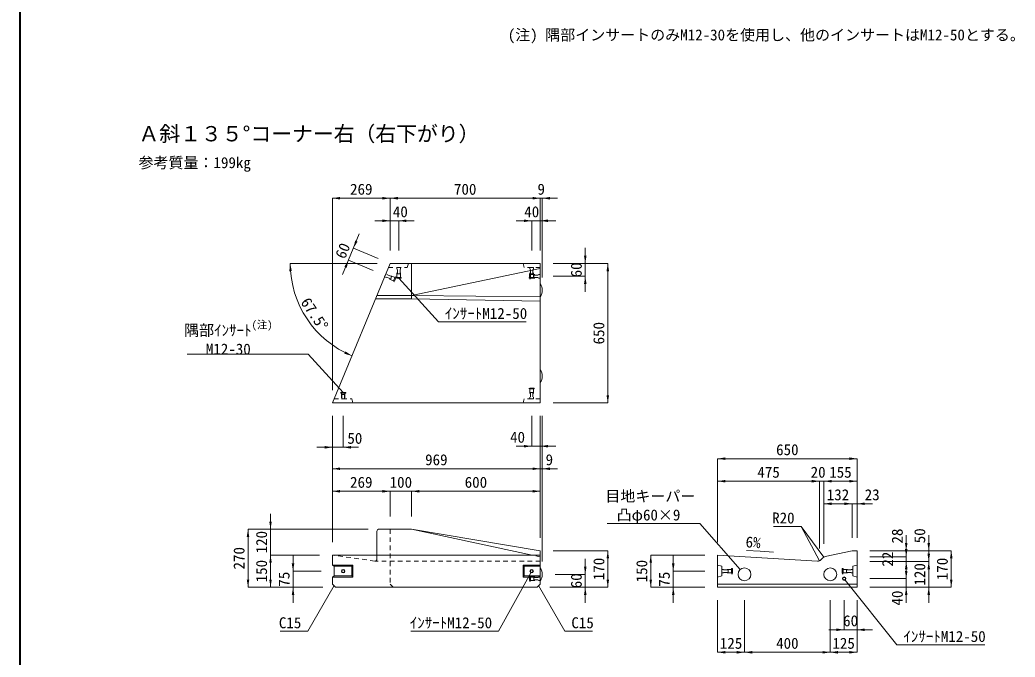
# Model space of a CAD drawing. Units: millimetres at full size. Extents: x 15766 to 83153, y 33859 to 66135.
# Drawn here: x 50075 to 54716, y 55162 to 58131 of the extents above; entities that cross this region are included whole.
import ezdxf
from ezdxf.enums import TextEntityAlignment as Align

# ---------------------------------------------------------------- set-up
doc = ezdxf.new("R2010")
doc.units = ezdxf.units.MM
doc.header["$LTSCALE"] = 28
doc.linetypes.add('USER2', pattern=[1.35, 0.75, -0.6])
for name, color, linetype, lineweight in [('インサート', 3, 'USER2', 5), ('図枠', 7, 'Continuous', 5), ('寸法線', 7, 'Continuous', 13), ('引出線', 4, 'Continuous', 13), ('文字', 7, 'Continuous', 13), ('本体', 2, 'Continuous', 13)]:
    doc.layers.add(name, color=color, linetype=linetype, lineweight=lineweight)
doc.styles.add('ＭＳ ゴシック', font='')
doc.styles.get('ＭＳ ゴシック').set_extended_font_data('MS Gothic')

# ---------------------------------------------------------------- blocks, each defined once
blk = doc.blocks.new('filled_arrow')
at = {"color": 0, "linetype": 'Continuous', "lineweight": -2}
blk.add_solid([(7.5, 1.25), (0, 0), (7.5, -1.25)], dxfattribs=at)

msp = doc.modelspace()

# ---------------------------------------------------------------- hatches: boundary and pattern name
at = {"layer": '引出線'}
msp.add_hatch(color=256, dxfattribs=at).paths.add_polyline_path([(53824.29, 55627.95), (53823.74, 55629.03), (53823.42, 55628.79)])

# ---------------------------------------------------------------- linework, layer by layer
at = {"layer": 'インサート'}
for p, q in [((51781.86, 56948.13), (51775.55, 56932.89)), ((51808.72, 56934.57), (51781, 56946.05)), ((51824.36, 56930.53), (51781.86, 56948.13)), ((51833.42, 56930.94), (51833.42, 56976.94)), ((51849.92, 56976.94), (51833.42, 56976.94)), ((51835.67, 56946.94), (51835.67, 56976.94)), ((51847.67, 56946.94), (51835.67, 56946.94)), ((51847.67, 56946.94), (51847.67, 56976.94)), ((51849.92, 56930.94), (51849.92, 56976.94)), ((52451.67, 56947.94), (52455.67, 56947.94)), ((52451.67, 56947.94), (52451.67, 56923.94)), ((52453.42, 56930.94), (52453.42, 56976.94)), ((52469.92, 56976.94), (52453.42, 56976.94)), ((52455.67, 56946.94), (52455.67, 56976.94)), ((52455.67, 56947.94), (52455.67, 56923.94)), ((52467.67, 56946.94), (52455.67, 56946.94)), ((52455.67, 56944.19), (52501.67, 56944.19)), ((52467.67, 56946.94), (52467.67, 56976.94)), ((52469.92, 56930.94), (52469.92, 56976.94)), ((52471.67, 56941.94), (52501.67, 56941.94)), ((52471.67, 56941.94), (52471.67, 56929.94)), ((52501.67, 56944.19), (52501.67, 56927.69)), ((51818.05, 56915.28), (51775.55, 56932.89)), ((51804.13, 56923.49), (51776.41, 56934.97)), ((51808.72, 56934.57), (51804.13, 56923.49)), ((51825.8, 56933.99), (51816.61, 56911.82)), ((51820.31, 56910.29), (51816.61, 56911.82)), ((51829.49, 56932.46), (51820.31, 56910.29)), ((51829.49, 56932.46), (51825.8, 56933.99)), ((51829.67, 56926.94), (51829.67, 56930.94)), ((51853.67, 56930.94), (51829.67, 56930.94)), ((51853.67, 56926.94), (51829.67, 56926.94)), ((51853.67, 56926.94), (51853.67, 56930.94)), ((52449.67, 56926.94), (52449.67, 56930.94)), ((52473.67, 56930.94), (52449.67, 56930.94)), ((52473.67, 56926.94), (52449.67, 56926.94)), ((52451.67, 56923.94), (52455.67, 56923.94)), ((52455.67, 56927.69), (52501.67, 56927.69)), ((52471.67, 56929.94), (52501.67, 56929.94)), ((52473.67, 56926.94), (52473.67, 56930.94)), ((51570.43, 56394.94), (51570.43, 56390.94)), ((51594.43, 56394.94), (51570.43, 56394.94)), ((51594.43, 56390.94), (51570.43, 56390.94)), ((51574.18, 56390.94), (51574.18, 56364.94)), ((51576.43, 56384.94), (51576.43, 56364.94)), ((51588.43, 56384.94), (51576.43, 56384.94)), ((51588.43, 56384.94), (51588.43, 56364.94)), ((51590.68, 56390.94), (51590.68, 56364.94)), ((51594.43, 56394.94), (51594.43, 56390.94)), ((52449.67, 56414.94), (52449.67, 56410.94)), ((52473.67, 56414.94), (52449.67, 56414.94)), ((52473.67, 56410.94), (52449.67, 56410.94)), ((52453.42, 56410.94), (52453.42, 56364.94)), ((52455.67, 56394.94), (52455.67, 56364.94)), ((52467.67, 56394.94), (52455.67, 56394.94)), ((52467.67, 56394.94), (52467.67, 56364.94)), ((52469.92, 56410.94), (52469.92, 56364.94)), ((52473.67, 56414.94), (52473.67, 56410.94)), ((51590.68, 56364.94), (51574.18, 56364.94)), ((52469.92, 56364.94), (52453.42, 56364.94)), ((53393.89, 55570.4), (53347.89, 55570.4)), ((53347.89, 55570.4), (53347.89, 55553.9)), ((53377.89, 55568.15), (53347.89, 55568.15)), ((53377.89, 55556.15), (53347.89, 55556.15)), ((53393.89, 55553.9), (53347.89, 55553.9)), ((53377.89, 55568.15), (53377.89, 55556.15)), ((53397.89, 55574.15), (53393.89, 55574.15)), ((53393.89, 55574.15), (53393.89, 55550.15)), ((53397.89, 55550.15), (53393.89, 55550.15)), ((53397.89, 55574.15), (53397.89, 55550.15)), ((53909.89, 55574.15), (53913.89, 55574.15)), ((53909.89, 55574.15), (53909.89, 55550.15)), ((53909.89, 55550.15), (53913.89, 55550.15)), ((53913.89, 55574.15), (53913.89, 55550.15)), ((53913.89, 55570.4), (53959.89, 55570.4)), ((53913.89, 55553.9), (53959.89, 55553.9)), ((53929.89, 55568.15), (53959.89, 55568.15)), ((53929.89, 55568.15), (53929.89, 55556.15)), ((53929.89, 55556.15), (53959.89, 55556.15)), ((53959.89, 55570.4), (53959.89, 55553.9)), ((52451.67, 55539.15), (52455.67, 55539.15)), ((52451.67, 55539.15), (52451.67, 55515.15)), ((52451.67, 55515.15), (52455.67, 55515.15)), ((52455.67, 55539.15), (52455.67, 55515.15)), ((52455.67, 55535.4), (52501.67, 55535.4)), ((52455.67, 55518.9), (52501.67, 55518.9)), ((52471.67, 55533.15), (52501.67, 55533.15)), ((52471.67, 55533.15), (52471.67, 55521.15)), ((52471.67, 55521.15), (52501.67, 55521.15)), ((52501.67, 55535.4), (52501.67, 55518.9))]:
    msp.add_line(p, q, dxfattribs=at)
at = {"layer": 'インサート', "linetype": 'Continuous'}
for centre, radius in [((51582.43, 55562.15), 8.25), ((51582.43, 55562.15), 6), ((52461.67, 55562.15), 8.25), ((52461.67, 55562.15), 6), ((53918.89, 55527.15), 8.25), ((53918.89, 55527.15), 6)]:
    msp.add_circle(centre, radius, dxfattribs=at)
at = {"layer": '図枠', "lineweight": 40}
msp.add_line((50075.22, 61420.73), (50075.22, 53110.73), dxfattribs=at)
at = {"layer": '寸法線'}
for p, q in [((51801.67, 57299.88), (51532.43, 57299.88)), ((51532.43, 56405.94), (51532.43, 57299.88)), ((52501.67, 57299.88), (51801.67, 57299.88)), ((51801.67, 57055.94), (51801.67, 57299.88)), ((51801.67, 57055.94), (51801.67, 57299.88)), ((52429.67, 57299.88), (52582.67, 57299.88)), ((52501.67, 57055.94), (52501.67, 57299.88)), ((52501.67, 57055.94), (52501.67, 57299.88)), ((52510.67, 56930.94), (52510.67, 57299.88)), ((51913.67, 57194.88), (51729.67, 57194.88)), ((51801.67, 57055.94), (51801.67, 57194.88)), ((51841.67, 57055.94), (51841.67, 57194.88)), ((52573.67, 57194.88), (52389.67, 57194.88)), ((52461.67, 57055.94), (52461.67, 57194.88)), ((52501.67, 57055.94), (52501.67, 57194.88)), ((51579.92, 56944.92), (51657.99, 57133.39)), ((51746.23, 57018.9), (51630.44, 57066.87)), ((52711.62, 56863.94), (52711.62, 57067.94)), ((51741.67, 56995.94), (51335.85, 56995.94)), ((51723.27, 56963.47), (51607.48, 57011.43)), ((52561.67, 56995.94), (52711.62, 56995.94)), ((52561.67, 56995.94), (52816.62, 56995.94)), ((52816.62, 56345.94), (52816.62, 56995.94)), ((52561.67, 56935.94), (52711.62, 56935.94)), ((52561.67, 56345.94), (52816.62, 56345.94)), ((51532.43, 56285.94), (51532.43, 56139.23)), ((51532.43, 55697.15), (51532.43, 56285.23)), ((51582.43, 56285.94), (51582.43, 56139.23)), ((52461.67, 56285.94), (52461.67, 56144.23)), ((52501.67, 56285.94), (52501.67, 56144.23)), ((52501.67, 55717.15), (52501.67, 56285.23)), ((52501.67, 55717.15), (52501.67, 56285.23)), ((52510.67, 55607.15), (52510.67, 56285.23)), ((51654.43, 56139.23), (51460.43, 56139.23)), ((52573.67, 56144.23), (52389.67, 56144.23)), ((53328.89, 56086.14), (53978.89, 56086.14)), ((53328.89, 55697.15), (53328.89, 56086.14)), ((53978.89, 55717.15), (53978.89, 56086.14)), ((51532.43, 56039.23), (52501.67, 56039.23)), ((52429.67, 56039.23), (52582.67, 56039.23)), ((53328.89, 55981.14), (53803.95, 55981.14)), ((53328.89, 55697.15), (53328.89, 55981.14)), ((53731.95, 55981.14), (53896.14, 55981.14)), ((53803.95, 55667.77), (53803.95, 55981.14)), ((53803.95, 55667.77), (53803.95, 55981.14)), ((53824.14, 55688.92), (53824.14, 55981.14)), ((53824.14, 55981.14), (53978.89, 55981.14)), ((53824.14, 55688.92), (53824.14, 55981.14)), ((53978.89, 55717.15), (53978.89, 55981.14)), ((51801.67, 55934.23), (51532.43, 55934.23)), ((51532.43, 55697.15), (51532.43, 55934.23)), ((51973.67, 55934.23), (51729.67, 55934.23)), ((51801.67, 55817.15), (51801.67, 55934.23)), ((51801.67, 55817.15), (51801.67, 55934.23)), ((52501.67, 55934.23), (51901.67, 55934.23)), ((51901.67, 55817.15), (51901.67, 55934.23)), ((51901.67, 55817.15), (51901.67, 55934.23)), ((52501.67, 55717.15), (52501.67, 55934.23)), ((53955.89, 55876.14), (53824.14, 55876.14)), ((53824.14, 55688.92), (53824.14, 55876.14)), ((54050.89, 55876.14), (53883.89, 55876.14)), ((53955.89, 55717.15), (53955.89, 55876.14)), ((53955.89, 55717.15), (53955.89, 55876.14)), ((53978.89, 55717.15), (53978.89, 55876.14)), ((51243.91, 55565.15), (51243.91, 55829.15)), ((51138.91, 55487.15), (51138.91, 55757.15)), ((51698.72, 55757.15), (51138.91, 55757.15)), ((51698.72, 55757.15), (51243.91, 55757.15)), ((54208.25, 55729.15), (54208.25, 55556.92)), ((54208.25, 55700.92), (54208.25, 55535.15)), ((54313.25, 55535.15), (54313.25, 55729.15)), ((52561.67, 55657.15), (52816.62, 55657.15)), ((52816.62, 55487.15), (52816.62, 55657.15)), ((54038.89, 55657.15), (54313.25, 55657.15)), ((54038.89, 55657.15), (54418.25, 55657.15)), ((54038.89, 55657.15), (54208.25, 55657.15)), ((54313.25, 55415.15), (54313.25, 55679.15)), ((54418.25, 55487.15), (54418.25, 55657.15)), ((51243.91, 55487.15), (51243.91, 55637.15)), ((51472.43, 55637.15), (51243.91, 55637.15)), ((51472.43, 55637.15), (51243.91, 55637.15)), ((51348.91, 55634.15), (51348.91, 55415.15)), ((52711.62, 55619.15), (52711.62, 55415.15)), ((53016.92, 55487.15), (53016.92, 55637.15)), ((53268.89, 55637.15), (53016.92, 55637.15)), ((53121.92, 55634.15), (53121.92, 55415.15)), ((54038.89, 55628.92), (54208.25, 55628.92)), ((54038.89, 55628.92), (54208.25, 55628.92)), ((54038.89, 55607.15), (54313.25, 55607.15)), ((54038.89, 55607.15), (54313.25, 55607.15)), ((54038.89, 55607.15), (54208.25, 55607.15)), ((54208.25, 55415.15), (54208.25, 55599.15)), ((51480.3, 55562.15), (51348.91, 55562.15)), ((53268.89, 55562.15), (53121.92, 55562.15)), ((52570.67, 55547.15), (52711.62, 55547.15)), ((54038.89, 55527.15), (54208.25, 55527.15)), ((51487.43, 55487.15), (51138.91, 55487.15)), ((51487.43, 55487.15), (51243.91, 55487.15)), ((51487.43, 55487.15), (51348.91, 55487.15)), ((52546.67, 55487.15), (52711.62, 55487.15)), ((52546.67, 55487.15), (52816.62, 55487.15)), ((53268.89, 55487.15), (53016.92, 55487.15)), ((53268.89, 55487.15), (53121.92, 55487.15)), ((54038.89, 55487.15), (54208.25, 55487.15)), ((54038.89, 55487.15), (54313.25, 55487.15)), ((54038.89, 55487.15), (54418.25, 55487.15)), ((53328.89, 55427.15), (53328.89, 55183.95)), ((53453.89, 55427.15), (53453.89, 55183.95)), ((53453.89, 55427.15), (53453.89, 55183.95)), ((53853.89, 55427.15), (53853.89, 55183.95)), ((53853.89, 55427.15), (53853.89, 55183.95)), ((53918.89, 55427.15), (53918.89, 55288.95)), ((53978.89, 55427.15), (53978.89, 55288.95)), ((53978.89, 55427.15), (53978.89, 55183.95)), ((54050.89, 55288.95), (53846.89, 55288.95)), ((53453.89, 55183.95), (53328.89, 55183.95)), ((53853.89, 55183.95), (53453.89, 55183.95)), ((53978.89, 55183.95), (53853.89, 55183.95))]:
    msp.add_line(p, q, dxfattribs=at)
msp.add_arc((51801.67, 56995.94), 465.81, 180, 247.5, dxfattribs=at)
at = {"layer": '引出線'}
msp.add_line((53824.29, 55627.95), (53717.77, 55770.83), dxfattribs=at)
for points in [[(51841.67, 56926.94), (52026.81, 56723.95), (52436.46, 56723.95)], [(51582.43, 56394.94), (51420.16, 56572.82), (51270.16, 56572.82), (50854.46, 56572.82)], [(53434.13, 55569.72), (53246.46, 55784.09), (52813.79, 55784.09)], [(53803.2, 55609.68), (53717.77, 55770.83), (53588.54, 55770.83)], [(53589.23, 55650.64), (53526.66, 55654.51), (53462.64, 55658.47)], [(52457.68, 55554.93), (52307.17, 55282.39), (51897.53, 55282.39)], [(53924.03, 55520.7), (54164.77, 55218.55), (54574.41, 55218.55)], [(51539.93, 55494.65), (51417.38, 55282.39), (51288.98, 55282.39)], [(52494.17, 55494.65), (52616.71, 55282.39), (52745.12, 55282.39)]]:
    msp.add_lwpolyline(points, dxfattribs=at)
msp.add_lwpolyline([(53824.29, 55627.95), (53823.74, 55629.03), (53823.42, 55628.79)], close=True, dxfattribs=at)
at = {"layer": '本体'}
for p, q in [((51801.67, 56995.94), (51532.43, 56345.94)), ((52501.67, 56995.94), (51801.67, 56995.94)), ((52501.67, 56345.94), (52501.67, 56995.94)), ((52501.67, 56345.94), (51532.43, 56345.94)), ((51739.53, 55748.87), (51739.53, 55637.15)), ((51901.67, 55757.15), (51747.82, 55757.15)), ((52501.67, 55657.15), (51901.67, 55757.15)), ((52501.67, 55657.15), (52501.67, 55502.15)), ((53830.15, 55630.21), (53955.89, 55657.15)), ((53978.89, 55657.15), (53955.89, 55657.15)), ((53978.89, 55657.15), (53978.89, 55487.15)), ((52501.67, 55637.15), (51532.43, 55637.15)), ((51532.43, 55637.15), (51532.43, 55589.65)), ((53328.89, 55637.15), (53328.89, 55487.15)), ((53328.89, 55637.15), (53794.67, 55608.34)), ((53819.43, 55623.98), (53810.37, 55614.49)), ((51540.3, 55584.65), (51532.43, 55589.65)), ((51540.3, 55584.65), (51540.3, 55539.65)), ((51540.3, 55539.65), (51532.43, 55534.65)), ((51532.43, 55534.65), (51532.43, 55502.15)), ((51532.43, 55502.15), (51547.43, 55487.15)), ((52486.67, 55487.15), (51547.43, 55487.15)), ((52501.67, 55502.15), (52486.67, 55487.15)), ((53328.89, 55487.15), (53978.89, 55487.15))]:
    msp.add_line(p, q, dxfattribs=at)
at = {"layer": '本体', "linetype": 'USER2', "lineweight": 9}
for p, q in [((51881.67, 56976.94), (51886.67, 56995.94)), ((52426.67, 56976.94), (52421.67, 56995.94)), ((51793.8, 56976.94), (51881.67, 56976.94)), ((52501.67, 56976.94), (52426.67, 56976.94)), ((51540.3, 56364.94), (51622.43, 56364.94)), ((51622.43, 56364.94), (51627.43, 56345.94)), ((52426.67, 56364.94), (52421.67, 56345.94)), ((52501.67, 56364.94), (52426.67, 56364.94)), ((51801.67, 55757.15), (51801.67, 55502.15)), ((51730.09, 55609.11), (51532.43, 55637.15)), ((52501.67, 55609.02), (51731.25, 55609.02)), ((51739.53, 55637.15), (51739.53, 55617.31)), ((52501.67, 55629.15), (52464.17, 55637.15)), ((51801.67, 55502.15), (51816.67, 55487.15))]:
    msp.add_line(p, q, dxfattribs=at)
at = {"layer": '本体', "lineweight": 9}
for p, q in [((51901.67, 56830.94), (51901.67, 56995.94)), ((52501.67, 56972.94), (51901.67, 56845.94)), ((51901.67, 56830.94), (51733.32, 56830.94)), ((51901.67, 56845.94), (51739.53, 56845.94)), ((52501.67, 56840.94), (51901.67, 56845.94)), ((52501.67, 56820.94), (51901.67, 56830.94)), ((52464.17, 55637.15), (51901.67, 55757.15)), ((53328.89, 55589.65), (53347.89, 55584.65)), ((53347.89, 55584.65), (53347.89, 55539.65)), ((53978.89, 55589.65), (53959.89, 55584.65)), ((53959.89, 55584.65), (53959.89, 55539.65)), ((53328.89, 55534.65), (53347.89, 55539.65)), ((53978.89, 55534.65), (53959.89, 55539.65))]:
    msp.add_line(p, q, dxfattribs=at)
at = {"layer": '本体', "lineweight": 5}
for p, q in [((51627.43, 55589.65), (51532.43, 55589.65)), ((51622.43, 55584.65), (51540.3, 55584.65)), ((51627.43, 55589.65), (51622.43, 55584.65)), ((51622.43, 55584.65), (51622.43, 55539.65)), ((51627.43, 55589.65), (51627.43, 55534.65)), ((52421.67, 55589.65), (52501.67, 55589.65)), ((52421.67, 55589.65), (52421.67, 55534.65)), ((52421.67, 55589.65), (52426.67, 55584.65)), ((52426.67, 55584.65), (52501.67, 55584.65)), ((52426.67, 55584.65), (52426.67, 55539.65)), ((51627.43, 55534.65), (51532.43, 55534.65)), ((51622.43, 55539.65), (51540.3, 55539.65)), ((51622.43, 55539.65), (51627.43, 55534.65)), ((52426.67, 55539.65), (52421.67, 55534.65)), ((52421.67, 55534.65), (52501.67, 55534.65)), ((52426.67, 55539.65), (52501.67, 55539.65)), ((53328.89, 55502.15), (53978.89, 55502.15))]:
    msp.add_line(p, q, dxfattribs=at)
at = {"layer": '本体', "lineweight": 9}
for centre in [(53453.89, 55547.15), (53853.89, 55547.15)]:
    msp.add_circle(centre, 30, dxfattribs=at)
at = {"layer": '本体'}
for centre, radius, start, end in [((52456.17, 56870.94), 54.5, 326.60151, 33.39849), ((52456.17, 56470.94), 54.5, 326.60151, 33.39849), ((51747.82, 55748.87), 8.28, 90, 180), ((53795.9, 55628.3), 20, 266.46044, 316.33228), ((53834.34, 55610.65), 20, 102.09476, 138.19208), ((52456.17, 55547.15), 54.5, 326.60151, 33.39849)]:
    msp.add_arc(centre, radius, start, end, dxfattribs=at)
at = {"layer": '本体', "linetype": 'USER2', "lineweight": 9}
msp.add_arc((51731.25, 55617.31), 8.28, 261.92451, 0, dxfattribs=at)

# ---------------------------------------------------------------- block references
at = {"layer": '寸法線', "xscale": 4.8, "yscale": 4.8}
for p in [(51532.43, 57299.88), (51801.67, 57299.88), (52510.67, 57299.88), (51841.67, 57194.88), (52501.67, 57194.88), (51582.43, 56139.23), (52501.67, 56144.23), (53328.89, 56086.14), (51532.43, 56039.23), (52510.67, 56039.23), (53328.89, 55981.14), (53824.14, 55981.14), (53824.14, 55981.14), (51532.43, 55934.23), (51901.67, 55934.23), (51901.67, 55934.23), (53824.14, 55876.14), (53978.89, 55876.14), (53978.89, 55288.95), (53328.89, 55183.95), (53453.89, 55183.95), (53853.89, 55183.95)]:
    msp.add_blockref('filled_arrow', p, dxfattribs=at)
for p, rotation in [((51801.67, 57299.88), 180), ((52501.67, 57299.88), 180), ((52501.67, 57299.88), 180), ((51801.67, 57194.88), 180), ((52461.67, 57194.88), 180), ((51630.44, 57066.87), 67.5), ((51335.85, 56995.94), 272.2), ((51607.48, 57011.43), 247.5), ((52711.62, 56995.94), 90), ((52816.62, 56995.94), 270), ((52711.62, 56935.94), 270), ((51623.41, 56565.59), 155.3), ((52816.62, 56345.94), 90), ((51532.43, 56139.23), 180), ((52461.67, 56144.23), 180), ((53978.89, 56086.14), 180), ((52501.67, 56039.23), 180), ((52501.67, 56039.23), 180), ((53803.95, 55981.14), 180), ((53803.95, 55981.14), 180), ((53978.89, 55981.14), 180), ((51801.67, 55934.23), 180), ((51801.67, 55934.23), 180), ((52501.67, 55934.23), 180), ((53955.89, 55876.14), 180), ((53955.89, 55876.14), 180), ((51243.91, 55757.15), 90), ((51138.91, 55757.15), 270), ((54208.25, 55657.15), 90), ((54313.25, 55657.15), 90), ((52816.62, 55657.15), 270), ((54208.25, 55628.92), 90), ((54208.25, 55628.92), 90), ((54313.25, 55607.15), 90), ((54418.25, 55657.15), 270), ((51243.91, 55637.15), 270), ((51243.91, 55637.15), 270), ((51348.91, 55562.15), 90), ((53016.92, 55637.15), 270), ((53121.92, 55562.15), 90), ((54208.25, 55607.15), 270), ((54313.25, 55607.15), 270), ((52711.62, 55547.15), 90), ((54208.25, 55527.15), 90), ((51138.91, 55487.15), 90), ((51243.91, 55487.15), 90), ((52816.62, 55487.15), 90), ((53016.92, 55487.15), 90), ((54418.25, 55487.15), 90), ((51348.91, 55487.15), 270), ((52711.62, 55487.15), 270), ((53121.92, 55487.15), 270), ((54208.25, 55487.15), 270), ((54313.25, 55487.15), 270), ((53918.89, 55288.95), 180), ((53453.89, 55183.95), 180), ((53853.89, 55183.95), 180), ((53978.89, 55183.95), 180)]:
    msp.add_blockref('filled_arrow', p, dxfattribs=dict(at, rotation=rotation))
at = {"layer": '引出線'}
for p, xscale, yscale, rotation in [((51841.67, 56926.94), 0.16, 0.16, 312.4), ((51582.43, 56394.94), 0.16, 0.16, 132.4), ((53589.23, 55650.64), 0.133, 0.133, 176.5), ((53803.2, 55609.68), 0.16, 0.16, 117.9), ((52457.68, 55554.93), 0.16, 0.16, 241.1), ((53434.13, 55569.72), 0.16, 0.16, 131.2), ((53924.03, 55520.7), 0.16, 0.16, 308.5), ((51539.93, 55494.65), 0.16, 0.16, 240), ((52494.17, 55494.65), 0.16, 0.16, 300)]:
    msp.add_blockref('filled_arrow', p, dxfattribs=dict(at, xscale=xscale, yscale=yscale, rotation=rotation))

# ---------------------------------------------------------------- texts
at = {"layer": '寸法線', "style": 'ＭＳ ゴシック'}
for s, p in [('269', (51667.05, 57341.88)), ('700', (52151.67, 57341.88)), ('9', (52506.17, 57341.88)), ('40', (51849.19, 57236.88)), ('40', (52462.04, 57236.88)), ('50', (51637.16, 56181.23)), ('40', (52395.71, 56186.23)), ('650', (53653.89, 56128.14)), ('969', (52017.05, 56081.23)), ('9', (52544.05, 56081.23)), ('475', (53566.42, 56023.14)), ('20', (53797.52, 56023.14)), ('155', (53901.51, 56023.14)), ('269', (51667.05, 55976.23)), ('100', (51851.67, 55976.23)), ('600', (52201.67, 55976.23)), ('132', (53890.01, 55918.14)), ('23', (54049.54, 55918.14)), ('60', (53948.89, 55330.95)), ('125', (53391.39, 55225.95)), ('400', (53653.89, 55225.95)), ('125', (53916.39, 55225.95))]:
    msp.add_text(s, height=51.27, dxfattribs=at).set_placement(p, align=Align.MIDDLE_CENTER)
for s, rotation, p in [('60', 67.5, (51580.15, 57055.22)), ('60', 90, (52669.62, 56965.94)), ('67.5°', 303.75, (51449.28, 56760.48)), ('650', 90, (52774.62, 56670.94)), ('120', 90, (51201.91, 55697.15)), ('28', 90, (54166.25, 55725.49)), ('50', 90, (54271.25, 55726.89)), ('270', 90, (51096.91, 55622.15)), ('22', 90, (54121.25, 55618.03)), ('150', 90, (51201.91, 55562.15)), ('170', 90, (52774.62, 55572.15)), ('150', 90, (52974.92, 55562.15)), ('120', 90, (54271.25, 55547.15)), ('170', 90, (54376.25, 55572.15)), ('75', 90, (51306.91, 55524.65)), ('75', 90, (53079.92, 55524.65)), ('60', 90, (52669.62, 55517.15)), ('40', 90, (54166.25, 55436.68))]:
    msp.add_text(s, height=51.27, rotation=rotation, dxfattribs=at).set_placement(p, align=Align.MIDDLE_CENTER)
at = {"layer": '引出線', "style": 'ＭＳ ゴシック'}
for s, p in [('ｲﾝｻｰﾄM12-50', (52056.81, 56788.75)), ('C15', (52646.71, 55347.19)), ('ｲﾝｻｰﾄM12-50', (54194.77, 55283.35))]:
    msp.add_text(s, height=51.27, dxfattribs=at).set_placement(p, align=Align.TOP_LEFT)
for s, height, p in [('隅部ｲﾝｻｰﾄ', 51.27, (50841.02, 56643.61)), ('(注)', 35.89, (51155.7, 56681.41)), ('M12-30', 51.27, (50942.41, 56555.86)), ('目地キーパー', 51.27, (52805.33, 55870.61)), ('凸φ60×9', 51.27, (52857.78, 55782.86))]:
    msp.add_text(s, height=height, dxfattribs=at).set_placement(p, align=Align.BOTTOM_LEFT)
for s, p in [('R20', (53687.77, 55835.63)), ('C15', (51387.38, 55347.19)), ('ｲﾝｻｰﾄM12-50', (52277.17, 55347.19))]:
    msp.add_text(s, height=51.27, dxfattribs=at).set_placement(p, align=Align.TOP_RIGHT)
msp.add_text('6%', height=51.27, rotation=356.46, dxfattribs=at).set_placement((53530.73, 55720.28), align=Align.TOP_RIGHT)
at = {"layer": '文字', "style": 'ＭＳ ゴシック'}
msp.add_text('(注) 隅部インサートのみM12-30を使用し、他のインサートはM12-50とする。', height=51.27, dxfattribs=at).set_placement((52350.23, 58019.91), align=Align.BOTTOM_LEFT)
for s, height, p in [('Ａ斜１３５°コーナー右（右下がり）', 71.21, (50628.22, 57636.08)), ('参考質量：199kg', 51.27, (50628.22, 57491.23))]:
    msp.add_text(s, height=height, dxfattribs=at).set_placement(p, align=Align.TOP_LEFT)

doc.saveas('drawing.dxf')
